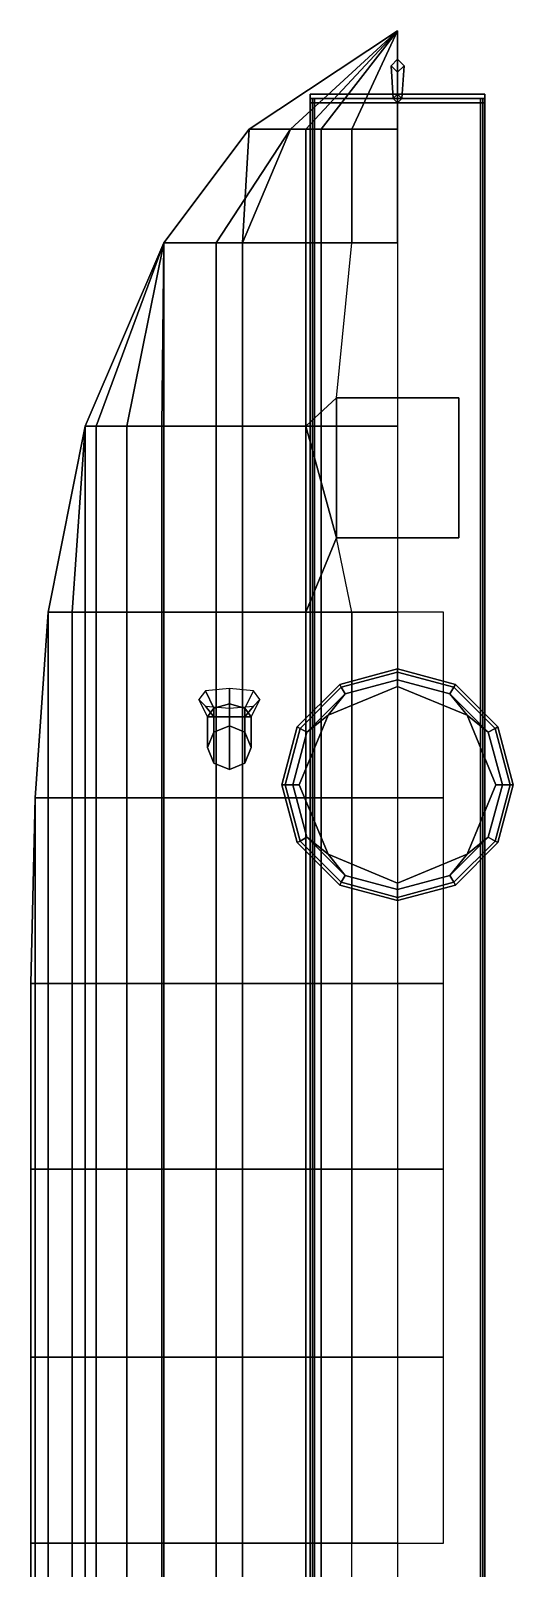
# Model space of a CAD drawing. Extents: x -1.7 to 1.7, y -8.8 to 9.5.
# Drawn here: x -1.68 to 0.53, y 2.49 to 9.53 of the extents above; entities that cross this region are included whole.
import ezdxf

# ---------------------------------------------------------------- set-up
doc = ezdxf.new("R2010")
doc.units = 0
doc.layers.get('0').update_dxf_attribs({"linetype": 'CONTINUOUS'})

msp = doc.modelspace()

# ---------------------------------------------------------------- linework, layer by layer
for points in [[(0, 9.53, 1), (0, 9.53, 0.47), (-0.35, 9.08, 0.47), (-0.68, 9.08, 1)], [(0, 9.53, 0.47), (0, 9.37, -0.16), (0, 9.08, -0.5), (-0.35, 9.08, 0.47)], [(0, 9.4, 1.26), (-0.03, 9.37, 1.26), (-0.02, 9.22, 2.8), (0, 9.24, 2.82)], [(-0.03, 9.37, 1.26), (0, 9.34, 1.26), (0, 9.2, 2.82), (-0.02, 9.22, 2.8)], [(0.03, 9.37, 1.26), (0, 9.4, 1.26), (0, 9.24, 2.82), (0.02, 9.22, 2.8)], [(0, 9.34, 1.26), (0.03, 9.37, 1.26), (0.02, 9.22, 2.8), (0, 9.2, 2.82)], [(-0.4, 9.22, 2.8), (-0.4, 9.24, 2.82), (0.4, 9.24, 2.82), (0.4, 9.22, 2.8)], [(-0.4, 9.24, 2.82), (-0.4, 9.22, 2.84), (0.4, 9.22, 2.84), (0.4, 9.24, 2.82)], [(-0.4, 9.2399, 2.8199), (-0.4, 9.22, 2.8), (-0.4, 9.2, 2.82), (-0.4, 9.22, 2.84)], [(-0.4, 0.6, 2.88), (-0.39, 0.6, 2.89), (-0.39, 9.22, 2.83), (-0.4, 9.22, 2.82)], [(-0.39, 0.6, 2.87), (-0.4, 0.6, 2.88), (-0.4, 9.22, 2.82), (-0.39, 9.22, 2.81)], [(-0.4, 9.22, 2.84), (-0.4, 9.2, 2.82), (0.4, 9.2, 2.82), (0.4, 9.22, 2.84)], [(-0.4, 9.2, 2.82), (-0.4, 9.22, 2.8), (0.4, 9.22, 2.8), (0.4, 9.2, 2.82)], [(-0.39, 0.6, 2.89), (-0.38, 0.6, 2.88), (-0.38, 9.22, 2.82), (-0.39, 9.22, 2.83)], [(-0.38, 0.6, 2.88), (-0.39, 0.6, 2.87), (-0.39, 9.22, 2.81), (-0.38, 9.22, 2.82)], [(0.38, 0.6, 2.88), (0.39, 0.6, 2.89), (0.39, 9.22, 2.83), (0.38, 9.22, 2.82)], [(0.39, 0.6, 2.87), (0.38, 0.6, 2.88), (0.38, 9.22, 2.82), (0.39, 9.22, 2.81)], [(0.39, 0.6, 2.89), (0.4, 0.6, 2.88), (0.4, 9.22, 2.82), (0.39, 9.22, 2.83)], [(0.4, 0.6, 2.88), (0.39, 0.6, 2.87), (0.39, 9.22, 2.81), (0.4, 9.22, 2.82)], [(0.4, 9.24, 2.82), (0.4, 9.22, 2.84), (0.4, 9.2, 2.82), (0.4, 9.22, 2.8)], [(-0.68, 9.08, 1), (-0.68, 9.08, 1), (-0.71, 8.56, 0.54), (-1.07, 8.56, 0.86)], [(-0.68, 9.08, 1), (-0.35, 9.08, 0.47), (-0.35, 8.56, -0.03), (-0.71, 8.56, 0.54)], [(-0.35, 9.08, 0.47), (0, 9.08, -0.5), (0, 8.56, -0.69), (-0.35, 8.56, -0.03)], [(-1.07, 8.56, 0.86), (-1.07, 8.56, 0.86), (-1.07, 7.72, 0.37), (-1.43, 7.72, 0.61)], [(-1.07, 8.56, 0.86), (-0.71, 8.56, 0.54), (-0.71, 7.72, 0.02), (-1.07, 7.72, 0.37)], [(-0.71, 8.56, 0.54), (-0.35, 8.56, -0.03), (-0.35, 7.72, -0.4), (-0.71, 7.72, 0.02)], [(-0.35, 8.56, -0.03), (0, 8.56, -0.69), (0, 7.72, -0.76), (-0.35, 7.72, -0.4)], [(0.28, 7.21, 1.32), (0.28, 7.85, 1.32), (-0.28, 7.85, 1.32), (-0.28, 7.21, 1.32)], [(0.28, 7.85, 1.32), (0.28, 7.85, 1.26), (-0.28, 7.85, 1.26), (-0.28, 7.85, 1.32)], [(-0.28, 7.85, 1.32), (-0.28, 7.85, 1.26), (-0.28, 7.21, 1.26), (-0.28, 7.21, 1.32)], [(0.28, 7.21, 1.26), (0.28, 7.85, 1.26), (0.28, 7.85, 1.32), (0.28, 7.21, 1.32)], [(-1.43, 7.72, 0.61), (-1.43, 7.72, 0.61), (-1.43, 6.87, 0.23), (-1.6, 6.87, 0.31)], [(-1.43, 7.72, 0.61), (-1.07, 7.72, 0.37), (-1.07, 6.87, 0.04), (-1.43, 6.87, 0.23)], [(-1.07, 7.72, 0.37), (-0.71, 7.72, 0.02), (-0.71, 6.87, -0.25), (-1.07, 6.87, 0.04)], [(-0.71, 7.72, 0.02), (-0.35, 7.72, -0.4), (-0.35, 6.87, -0.56), (-0.71, 6.87, -0.25)], [(-0.35, 7.72, -0.4), (0, 7.72, -0.76), (0, 6.87, -0.76), (-0.35, 6.87, -0.56)], [(-0.28, 7.21, 1.32), (-0.28, 7.21, 1.26), (0.28, 7.21, 1.26), (0.28, 7.21, 1.32)], [(-1.6, 6.87, 0.31), (-1.43, 6.87, 0.23), (-1.43, 6.02, -0.02), (-1.66, 6.02, 0.08)], [(-1.43, 6.87, 0.23), (-1.07, 6.87, 0.04), (-1.07, 6.02, -0.18), (-1.43, 6.02, -0.02)], [(-1.07, 6.87, 0.04), (-0.71, 6.87, -0.25), (-0.71, 6.02, -0.4), (-1.07, 6.02, -0.18)], [(-0.71, 6.87, -0.25), (-0.35, 6.87, -0.56), (-0.35, 6.02, -0.61), (-0.71, 6.02, -0.4)], [(-0.35, 6.87, -0.56), (0, 6.87, -0.76), (0, 6.02, -0.76), (-0.35, 6.02, -0.61)], [(0, 6.56, 1.46), (-0.24, 6.4957, 1.46), (-0.3182, 6.3982, 1.46), (0, 6.53, 1.46)], [(-0.265, 6.539, 1.41), (-0.2577, 6.5263, 1.4454), (0, 6.5954, 1.4454), (0, 6.61, 1.41)], [(-0.2577, 6.5263, 1.3746), (-0.265, 6.539, 1.41), (0, 6.61, 1.41), (0, 6.5954, 1.3746)], [(-0.2577, 6.5263, 1.4454), (-0.24, 6.4957, 1.46), (0, 6.56, 1.46), (0, 6.5954, 1.4454)], [(-0.24, 6.4957, 1.36), (-0.2577, 6.5263, 1.3746), (0, 6.5954, 1.3746), (0, 6.56, 1.36)], [(0, 6.56, 1.28), (-0.24, 6.4957, 1.24), (-0.24, 6.4957, 1.36), (0, 6.56, 1.36)], [(0, 6.61, 1.41), (0, 6.5954, 1.4454), (0.2577, 6.5263, 1.4454), (0.265, 6.539, 1.41)], [(0, 6.5954, 1.3746), (0, 6.61, 1.41), (0.265, 6.539, 1.41), (0.2577, 6.5263, 1.3746)], [(0, 6.5954, 1.4454), (0, 6.56, 1.46), (0.24, 6.4957, 1.46), (0.2577, 6.5263, 1.4454)], [(0, 6.56, 1.36), (0, 6.5954, 1.3746), (0.2577, 6.5263, 1.3746), (0.24, 6.4957, 1.36)], [(0.24, 6.4957, 1.24), (0, 6.56, 1.28), (0, 6.56, 1.36), (0.24, 6.4957, 1.36)], [(0, 6.56, 1.46), (0, 6.53, 1.46), (0.3182, 6.3982, 1.46), (0.24, 6.4957, 1.46)], [(-0.88, 6.51, 1.8907), (-0.91, 6.47, 1.7), (-0.87, 6.39, 1.7), (-0.8407, 6.43, 1.8907)], [(-0.77, 6.52, 1.92), (-0.88, 6.51, 1.8907), (-0.8407, 6.43, 1.8907), (-0.77, 6.45, 1.92)], [(-0.66, 6.51, 1.8907), (-0.77, 6.52, 1.92), (-0.77, 6.45, 1.92), (-0.6993, 6.43, 1.8907)], [(-0.63, 6.47, 1.7), (-0.66, 6.51, 1.8907), (-0.6993, 6.43, 1.8907), (-0.67, 6.39, 1.7)], [(-0.459, 6.345, 1.41), (-0.4463, 6.3377, 1.4454), (-0.2577, 6.5263, 1.4454), (-0.265, 6.539, 1.41)], [(-0.4463, 6.3377, 1.3746), (-0.459, 6.345, 1.41), (-0.265, 6.539, 1.41), (-0.2577, 6.5263, 1.3746)], [(-0.4463, 6.3377, 1.4454), (-0.4157, 6.32, 1.46), (-0.24, 6.4957, 1.46), (-0.2577, 6.5263, 1.4454)], [(-0.4157, 6.32, 1.36), (-0.4463, 6.3377, 1.3746), (-0.2577, 6.5263, 1.3746), (-0.24, 6.4957, 1.36)], [(-0.24, 6.4957, 1.24), (-0.4157, 6.32, 1.21), (-0.4157, 6.32, 1.36), (-0.24, 6.4957, 1.36)], [(-0.4157, 6.32, 1.46), (-0.3182, 6.3982, 1.46), (-0.3182, 6.3982, 1.46), (-0.24, 6.4957, 1.46)], [(0, 6.53, 1.46), (-0.3182, 6.3982, 1.46), (-0.3182, 6.3982, 1.53), (0, 6.53, 1.53)], [(0.3182, 6.3982, 1.46), (0, 6.53, 1.46), (0, 6.53, 1.53), (0.3182, 6.3982, 1.53)], [(0.2577, 6.5263, 1.4454), (0.24, 6.4957, 1.46), (0.4157, 6.32, 1.46), (0.4463, 6.3377, 1.4454)], [(0.24, 6.4957, 1.36), (0.2577, 6.5263, 1.3746), (0.4463, 6.3377, 1.3746), (0.4157, 6.32, 1.36)], [(0.4157, 6.32, 1.21), (0.24, 6.4957, 1.24), (0.24, 6.4957, 1.36), (0.4157, 6.32, 1.36)], [(0.24, 6.4957, 1.46), (0.3182, 6.3982, 1.46), (0.3182, 6.3982, 1.46), (0.4157, 6.32, 1.46)], [(0.265, 6.539, 1.41), (0.2577, 6.5263, 1.4454), (0.4463, 6.3377, 1.4454), (0.459, 6.345, 1.41)], [(0.2577, 6.5263, 1.3746), (0.265, 6.539, 1.41), (0.459, 6.345, 1.41), (0.4463, 6.3377, 1.3746)], [(-0.91, 6.47, 1.7), (-0.88, 6.44, 1.5393), (-0.8407, 6.39, 1.5393), (-0.87, 6.39, 1.7)], [(-0.88, 6.44, 1.5393), (-0.77, 6.43, 1.51), (-0.77, 6.39, 1.51), (-0.8407, 6.39, 1.5393)], [(-0.8407, 6.43, 1.8907), (-0.87, 6.39, 1.7), (-0.87, 6.25, 1.63), (-0.8407, 6.1793, 1.7)], [(-0.77, 6.45, 1.92), (-0.8407, 6.43, 1.8907), (-0.8407, 6.1793, 1.7), (-0.77, 6.15, 1.72)], [(-0.6993, 6.43, 1.8907), (-0.77, 6.45, 1.92), (-0.77, 6.15, 1.72), (-0.6993, 6.1793, 1.7)], [(-0.77, 6.43, 1.51), (-0.66, 6.44, 1.5393), (-0.6993, 6.39, 1.5393), (-0.77, 6.39, 1.51)], [(-0.66, 6.44, 1.5393), (-0.63, 6.47, 1.7), (-0.67, 6.39, 1.7), (-0.6993, 6.39, 1.5393)], [(-0.67, 6.39, 1.7), (-0.6993, 6.43, 1.8907), (-0.6993, 6.1793, 1.7), (-0.67, 6.25, 1.63)], [(-0.87, 6.39, 1.7), (-0.8407, 6.39, 1.5393), (-0.8407, 6.3207, 1.53), (-0.87, 6.25, 1.63)], [(-0.8407, 6.39, 1.5393), (-0.77, 6.39, 1.51), (-0.77, 6.35, 1.48), (-0.8407, 6.3207, 1.53)], [(-0.77, 6.35, 0.98), (-0.8407, 6.3207, 0.98), (-0.8407, 6.3207, 1.53), (-0.77, 6.35, 1.48)], [(-0.77, 6.39, 1.51), (-0.6993, 6.39, 1.5393), (-0.6993, 6.3207, 1.53), (-0.77, 6.35, 1.48)], [(-0.6993, 6.3207, 0.98), (-0.77, 6.35, 0.98), (-0.77, 6.35, 1.48), (-0.6993, 6.3207, 1.53)], [(-0.6993, 6.39, 1.5393), (-0.67, 6.39, 1.7), (-0.67, 6.25, 1.63), (-0.6993, 6.3207, 1.53)], [(-0.53, 6.08, 1.41), (-0.5154, 6.08, 1.4454), (-0.4463, 6.3377, 1.4454), (-0.459, 6.345, 1.41)], [(-0.5154, 6.08, 1.3746), (-0.53, 6.08, 1.41), (-0.459, 6.345, 1.41), (-0.4463, 6.3377, 1.3746)], [(-0.5154, 6.08, 1.4454), (-0.48, 6.08, 1.46), (-0.4157, 6.32, 1.46), (-0.4463, 6.3377, 1.4454)], [(-0.48, 6.08, 1.36), (-0.5154, 6.08, 1.3746), (-0.4463, 6.3377, 1.3746), (-0.4157, 6.32, 1.36)], [(-0.48, 6.08, 1.46), (-0.45, 6.08, 1.46), (-0.3182, 6.3982, 1.46), (-0.4157, 6.32, 1.46)], [(-0.3182, 6.3982, 1.46), (-0.45, 6.08, 1.46), (-0.45, 6.08, 1.53), (-0.3182, 6.3982, 1.53)], [(0.45, 6.08, 1.46), (0.3182, 6.3982, 1.46), (0.3182, 6.3982, 1.53), (0.45, 6.08, 1.53)], [(0.48, 6.08, 1.46), (0.4157, 6.32, 1.46), (0.3182, 6.3982, 1.46), (0.45, 6.08, 1.46)], [(0.4463, 6.3377, 1.4454), (0.4157, 6.32, 1.46), (0.48, 6.08, 1.46), (0.5154, 6.08, 1.4454)], [(0.4157, 6.32, 1.36), (0.4463, 6.3377, 1.3746), (0.5154, 6.08, 1.3746), (0.48, 6.08, 1.36)], [(0.459, 6.345, 1.41), (0.4463, 6.3377, 1.4454), (0.5154, 6.08, 1.4454), (0.53, 6.08, 1.41)], [(0.4463, 6.3377, 1.3746), (0.459, 6.345, 1.41), (0.53, 6.08, 1.41), (0.5154, 6.08, 1.3746)], [(-0.8407, 6.3207, 0.98), (-0.87, 6.25, 0.98), (-0.87, 6.25, 1.63), (-0.8407, 6.3207, 1.53)], [(-0.67, 6.25, 0.98), (-0.6993, 6.3207, 0.98), (-0.6993, 6.3207, 1.53), (-0.67, 6.25, 1.63)], [(-0.4157, 6.32, 1.21), (-0.48, 6.08, 1.2), (-0.48, 6.08, 1.36), (-0.4157, 6.32, 1.36)], [(0.48, 6.08, 1.2), (0.4157, 6.32, 1.21), (0.4157, 6.32, 1.36), (0.48, 6.08, 1.36)], [(-0.87, 6.25, 0.98), (-0.8407, 6.1793, 0.98), (-0.8407, 6.1793, 1.7), (-0.87, 6.25, 1.63)], [(-0.6993, 6.1793, 0.98), (-0.67, 6.25, 0.98), (-0.67, 6.25, 1.63), (-0.6993, 6.1793, 1.7)], [(-0.8407, 6.1793, 0.98), (-0.77, 6.15, 0.98), (-0.77, 6.15, 1.72), (-0.8407, 6.1793, 1.7)], [(-0.77, 6.15, 0.98), (-0.6993, 6.1793, 0.98), (-0.6993, 6.1793, 1.7), (-0.77, 6.15, 1.72)], [(-0.459, 5.815, 1.41), (-0.4463, 5.8223, 1.4454), (-0.5154, 6.08, 1.4454), (-0.53, 6.08, 1.41)], [(-0.4463, 5.8223, 1.3746), (-0.459, 5.815, 1.41), (-0.53, 6.08, 1.41), (-0.5154, 6.08, 1.3746)], [(-0.4463, 5.8223, 1.4454), (-0.4157, 5.84, 1.46), (-0.48, 6.08, 1.46), (-0.5154, 6.08, 1.4454)], [(-0.4157, 5.84, 1.36), (-0.4463, 5.8223, 1.3746), (-0.5154, 6.08, 1.3746), (-0.48, 6.08, 1.36)], [(-0.48, 6.08, 1.2), (-0.4157, 5.84, 1.22), (-0.4157, 5.84, 1.36), (-0.48, 6.08, 1.36)], [(-0.48, 6.08, 1.46), (-0.4157, 5.84, 1.46), (-0.3182, 5.7618, 1.46), (-0.45, 6.08, 1.46)], [(-0.45, 6.08, 1.46), (-0.3182, 5.7618, 1.46), (-0.3182, 5.7618, 1.53), (-0.45, 6.08, 1.53)], [(0.3182, 5.7618, 1.46), (0.45, 6.08, 1.46), (0.45, 6.08, 1.53), (0.3182, 5.7618, 1.53)], [(0.48, 6.08, 1.46), (0.45, 6.08, 1.46), (0.3182, 5.7618, 1.46), (0.4157, 5.84, 1.46)], [(0.5154, 6.08, 1.4454), (0.48, 6.08, 1.46), (0.4157, 5.84, 1.46), (0.4463, 5.8223, 1.4454)], [(0.48, 6.08, 1.36), (0.5154, 6.08, 1.3746), (0.4463, 5.8223, 1.3746), (0.4157, 5.84, 1.36)], [(0.4157, 5.84, 1.22), (0.48, 6.08, 1.2), (0.48, 6.08, 1.36), (0.4157, 5.84, 1.36)], [(0.53, 6.08, 1.41), (0.5154, 6.08, 1.4454), (0.4463, 5.8223, 1.4454), (0.459, 5.815, 1.41)], [(0.5154, 6.08, 1.3746), (0.53, 6.08, 1.41), (0.459, 5.815, 1.41), (0.4463, 5.8223, 1.3746)], [(-1.66, 6.02, 0.08), (-1.43, 6.02, -0.02), (-1.43, 5.17, -0.19), (-1.68, 5.17, -0.15)], [(-1.66, 6.02, 0.08), (-1.66, 6.02, 0.08), (-1.68, 5.17, -0.15), (-1.68, 5.17, -0.07)], [(-1.43, 6.02, -0.02), (-1.07, 6.02, -0.18), (-1.07, 5.17, -0.31), (-1.43, 5.17, -0.19)], [(-1.07, 6.02, -0.18), (-0.71, 6.02, -0.4), (-0.71, 5.17, -0.49), (-1.07, 5.17, -0.31)], [(-0.71, 6.02, -0.4), (-0.35, 6.02, -0.61), (-0.35, 5.17, -0.66), (-0.71, 5.17, -0.49)], [(-0.35, 6.02, -0.61), (0, 6.02, -0.76), (0, 5.17, -0.76), (-0.35, 5.17, -0.66)], [(-0.2577, 5.6337, 1.4454), (-0.24, 5.6643, 1.46), (-0.4157, 5.84, 1.46), (-0.4463, 5.8223, 1.4454)], [(-0.24, 5.6643, 1.36), (-0.2577, 5.6337, 1.3746), (-0.4463, 5.8223, 1.3746), (-0.4157, 5.84, 1.36)], [(-0.4157, 5.84, 1.22), (-0.24, 5.6643, 1.28), (-0.24, 5.6643, 1.36), (-0.4157, 5.84, 1.36)], [(-0.24, 5.6643, 1.46), (-0.3182, 5.7618, 1.46), (-0.3182, 5.7618, 1.46), (-0.4157, 5.84, 1.46)], [(0.4463, 5.8223, 1.4454), (0.4157, 5.84, 1.46), (0.24, 5.6643, 1.46), (0.2577, 5.6337, 1.4454)], [(0.4157, 5.84, 1.36), (0.4463, 5.8223, 1.3746), (0.2577, 5.6337, 1.3746), (0.24, 5.6643, 1.36)], [(0.24, 5.6643, 1.28), (0.4157, 5.84, 1.22), (0.4157, 5.84, 1.36), (0.24, 5.6643, 1.36)], [(0.4157, 5.84, 1.46), (0.3182, 5.7618, 1.46), (0.3182, 5.7618, 1.46), (0.24, 5.6643, 1.46)], [(-0.265, 5.621, 1.41), (-0.2577, 5.6337, 1.4454), (-0.4463, 5.8223, 1.4454), (-0.459, 5.815, 1.41)], [(-0.2577, 5.6337, 1.3746), (-0.265, 5.621, 1.41), (-0.459, 5.815, 1.41), (-0.4463, 5.8223, 1.3746)], [(0.459, 5.815, 1.41), (0.4463, 5.8223, 1.4454), (0.2577, 5.6337, 1.4454), (0.265, 5.621, 1.41)], [(0.4463, 5.8223, 1.3746), (0.459, 5.815, 1.41), (0.265, 5.621, 1.41), (0.2577, 5.6337, 1.3746)], [(-0.3182, 5.7618, 1.46), (0, 5.63, 1.46), (0, 5.63, 1.53), (-0.3182, 5.7618, 1.53)], [(0, 5.6, 1.46), (0, 5.63, 1.46), (-0.3182, 5.7618, 1.46), (-0.24, 5.6643, 1.46)], [(0, 5.63, 1.46), (0.3182, 5.7618, 1.46), (0.3182, 5.7618, 1.53), (0, 5.63, 1.53)], [(0, 5.6, 1.46), (0.24, 5.6643, 1.46), (0.3182, 5.7618, 1.46), (0, 5.63, 1.46)], [(0, 5.55, 1.41), (0, 5.5646, 1.4454), (-0.2577, 5.6337, 1.4454), (-0.265, 5.621, 1.41)], [(0, 5.5646, 1.3746), (0, 5.55, 1.41), (-0.265, 5.621, 1.41), (-0.2577, 5.6337, 1.3746)], [(0, 5.5646, 1.4454), (0, 5.6, 1.46), (-0.24, 5.6643, 1.46), (-0.2577, 5.6337, 1.4454)], [(0, 5.6, 1.36), (0, 5.5646, 1.3746), (-0.2577, 5.6337, 1.3746), (-0.24, 5.6643, 1.36)], [(-0.24, 5.6643, 1.28), (0, 5.6, 1.31), (0, 5.6, 1.36), (-0.24, 5.6643, 1.36)], [(0.2577, 5.6337, 1.4454), (0.24, 5.6643, 1.46), (0, 5.6, 1.46), (0, 5.5646, 1.4454)], [(0.24, 5.6643, 1.36), (0.2577, 5.6337, 1.3746), (0, 5.5646, 1.3746), (0, 5.6, 1.36)], [(0, 5.6, 1.31), (0.24, 5.6643, 1.28), (0.24, 5.6643, 1.36), (0, 5.6, 1.36)], [(0.265, 5.621, 1.41), (0.2577, 5.6337, 1.4454), (0, 5.5646, 1.4454), (0, 5.55, 1.41)], [(0.2577, 5.6337, 1.3746), (0.265, 5.621, 1.41), (0, 5.55, 1.41), (0, 5.5646, 1.3746)], [(-1.68, 5.17, -0.15), (-1.43, 5.17, -0.19), (-1.43, 4.32, -0.32), (-1.68, 4.32, -0.27)], [(-1.68, 5.17, -0.07), (-1.68, 5.17, -0.15), (-1.68, 4.32, -0.27), (-1.68, 4.32, -0.07)], [(-1.43, 5.17, -0.19), (-1.07, 5.17, -0.31), (-1.07, 4.32, -0.42), (-1.43, 4.32, -0.32)], [(-1.07, 5.17, -0.31), (-0.71, 5.17, -0.49), (-0.71, 4.32, -0.55), (-1.07, 4.32, -0.42)], [(-0.71, 5.17, -0.49), (-0.35, 5.17, -0.66), (-0.35, 4.32, -0.68), (-0.71, 4.32, -0.55)], [(-0.35, 5.17, -0.66), (0, 5.17, -0.76), (0, 4.32, -0.76), (-0.35, 4.32, -0.68)], [(-1.68, 4.32, -0.07), (-1.68, 4.32, -0.27), (-1.68, 3.46, -0.38), (-1.68, 3.46, -0.07)], [(-1.68, 4.32, -0.27), (-1.43, 4.32, -0.32), (-1.43, 3.46, -0.41), (-1.68, 3.46, -0.38)], [(-1.43, 4.32, -0.32), (-1.07, 4.32, -0.42), (-1.07, 3.46, -0.49), (-1.43, 3.46, -0.41)], [(-1.07, 4.32, -0.42), (-0.71, 4.32, -0.55), (-0.71, 3.46, -0.6), (-1.07, 3.46, -0.49)], [(-0.71, 4.32, -0.55), (-0.35, 4.32, -0.68), (-0.35, 3.46, -0.7), (-0.71, 3.46, -0.6)], [(-0.35, 4.32, -0.68), (0, 4.32, -0.76), (0, 3.46, -0.76), (-0.35, 3.46, -0.7)], [(-1.68, 3.46, -0.07), (-1.68, 3.46, -0.38), (-1.68, 2.61, -0.45), (-1.68, 2.61, -0.07)], [(-1.68, 3.46, -0.38), (-1.43, 3.46, -0.41), (-1.43, 2.61, -0.47), (-1.68, 2.61, -0.45)], [(-1.43, 3.46, -0.41), (-1.07, 3.46, -0.49), (-1.07, 2.61, -0.54), (-1.43, 2.61, -0.47)], [(-1.07, 3.46, -0.49), (-0.71, 3.46, -0.6), (-0.71, 2.61, -0.62), (-1.07, 2.61, -0.54)], [(-0.71, 3.46, -0.6), (-0.35, 3.46, -0.7), (-0.35, 2.61, -0.71), (-0.71, 2.61, -0.62)], [(-0.35, 3.46, -0.7), (0, 3.46, -0.76), (0, 2.61, -0.76), (-0.35, 2.61, -0.71)], [(-1.68, 2.61, -0.07), (-1.68, 2.61, -0.45), (-1.68, 1.99, -0.51), (-1.68, 1.99, -0.07)], [(-1.68, 2.61, -0.45), (-1.43, 2.61, -0.47), (-1.43, 1.99, -0.53), (-1.68, 1.99, -0.51)], [(-1.43, 2.61, -0.47), (-1.07, 2.61, -0.54), (-1.07, 1.99, -0.58), (-1.43, 1.99, -0.53)], [(-1.07, 2.61, -0.54), (-0.71, 2.61, -0.62), (-0.71, 1.99, -0.65), (-1.07, 1.99, -0.58)], [(-0.71, 2.61, -0.62), (-0.35, 2.61, -0.71), (-0.35, 1.99, -0.72), (-0.71, 1.99, -0.65)], [(-0.35, 2.61, -0.71), (0, 2.61, -0.76), (0, 1.99, -0.76), (-0.35, 1.99, -0.72)]]:
    msp.add_3dface(points)
at = {"color": 3}
for points in [[(0, 9.53, 1.21), (0, 9.53, 1), (-0.68, 9.08, 1), (-0.49, 9.08, 1.21)], [(0, 9.53, 1.23), (0, 9.53, 1.21), (-0.49, 9.08, 1.21), (-0.42, 9.08, 1.23)], [(0, 9.53, 1.26), (0, 9.53, 1.26), (-0.42, 9.08, 1.23), (-0.21, 9.08, 1.26)], [(0, 9.53, 1.23), (0, 9.53, 1.23), (-0.42, 9.08, 1.23), (0, 9.53, 1.26)], [(0, 9.53, 1.26), (0, 9.53, 1.26), (-0.21, 9.08, 1.26), (0, 9.08, 1.26)], [(-0.49, 9.08, 1.21), (-0.68, 9.08, 1), (-1.07, 8.56, 0.86), (-0.83, 8.56, 1.12)], [(-0.49, 9.08, 1.21), (-0.49, 9.08, 1.21), (-0.83, 8.56, 1.12), (-0.71, 8.56, 1.17)], [(-0.42, 9.08, 1.23), (-0.49, 9.08, 1.21), (-0.71, 8.56, 1.17), (-0.42, 8.56, 1.23)], [(-0.21, 9.08, 1.26), (-0.42, 9.08, 1.23), (-0.42, 8.56, 1.23), (-0.21, 8.56, 1.26)], [(0, 9.08, 1.26), (-0.21, 9.08, 1.26), (-0.21, 8.56, 1.26), (0, 8.56, 1.26)], [(-1.07, 8.56, 0.86), (-1.07, 8.56, 0.86), (-1.43, 7.72, 0.61), (-1.38, 7.72, 0.69)], [(-1.07, 8.56, 0.86), (-1.07, 8.56, 0.86), (-1.38, 7.72, 0.69), (-1.24, 7.72, 0.84)], [(-1.07, 8.56, 0.86), (-1.07, 8.56, 0.86), (-1.24, 7.72, 0.84), (-1.08, 7.72, 0.97)], [(-0.83, 8.56, 1.12), (-1.07, 8.56, 0.86), (-1.08, 7.72, 0.97), (-0.83, 7.72, 1.12)], [(-0.71, 8.56, 1.17), (-0.83, 8.56, 1.12), (-0.83, 7.72, 1.12), (-0.71, 7.72, 1.17)], [(-0.42, 8.56, 1.23), (-0.71, 8.56, 1.17), (-0.71, 7.72, 1.17), (-0.42, 7.72, 1.23)], [(-0.21, 8.56, 1.26), (-0.42, 8.56, 1.23), (-0.42, 7.72, 1.23), (-0.28, 7.85, 1.26)], [(-0.28, 7.85, 1.26), (-0.28, 7.85, 1.26), (-0.42, 7.72, 1.23), (-0.28, 7.21, 1.26)], [(-1.43, 7.72, 0.61), (-1.43, 7.72, 0.61), (-1.6, 6.87, 0.31), (-1.49, 6.87, 0.57)], [(-1.38, 7.72, 0.69), (-1.43, 7.72, 0.61), (-1.49, 6.87, 0.57), (-1.38, 6.87, 0.72)], [(-1.24, 7.72, 0.84), (-1.38, 7.72, 0.69), (-1.38, 6.87, 0.72), (-1.24, 6.87, 0.89)], [(-1.08, 7.72, 0.97), (-1.24, 7.72, 0.84), (-1.24, 6.87, 0.89), (-1.08, 6.87, 1.01)], [(-0.83, 7.72, 1.12), (-1.08, 7.72, 0.97), (-1.08, 6.87, 1.01), (-0.83, 6.87, 1.16)], [(-0.71, 7.72, 1.17), (-0.83, 7.72, 1.12), (-0.83, 6.87, 1.16), (-0.71, 6.87, 1.2)], [(-0.42, 7.72, 1.23), (-0.71, 7.72, 1.17), (-0.71, 6.87, 1.2), (-0.42, 6.87, 1.27)], [(-0.28, 7.21, 1.26), (-0.28, 7.21, 1.26), (-0.42, 7.72, 1.23), (-0.42, 6.87, 1.27)], [(-0.28, 7.21, 1.26), (-0.28, 7.21, 1.26), (-0.42, 6.87, 1.27), (-0.21, 6.87, 1.28)], [(-1.6, 6.87, 0.31), (-1.6, 6.87, 0.31), (-1.66, 6.02, 0.08), (-1.6, 6.02, 0.31)], [(-1.49, 6.87, 0.57), (-1.6, 6.87, 0.31), (-1.6, 6.02, 0.31), (-1.49, 6.02, 0.57)], [(-1.38, 6.87, 0.72), (-1.49, 6.87, 0.57), (-1.49, 6.02, 0.57), (-1.38, 6.02, 0.76)], [(-1.24, 6.87, 0.89), (-1.38, 6.87, 0.72), (-1.38, 6.02, 0.76), (-1.24, 6.02, 0.92)], [(-1.08, 6.87, 1.01), (-1.24, 6.87, 0.89), (-1.24, 6.02, 0.92), (-1.08, 6.02, 1.06)], [(-0.83, 6.87, 1.16), (-1.08, 6.87, 1.01), (-1.08, 6.02, 1.06), (-0.83, 6.02, 1.19)], [(-0.71, 6.87, 1.2), (-0.83, 6.87, 1.16), (-0.83, 6.02, 1.19), (-0.71, 6.02, 1.24)], [(-0.42, 6.87, 1.27), (-0.71, 6.87, 1.2), (-0.71, 6.02, 1.24), (-0.42, 6.02, 1.29)], [(-0.21, 6.87, 1.28), (-0.42, 6.87, 1.27), (-0.42, 6.02, 1.29), (-0.21, 6.02, 1.31)], [(0.21, 6.87, 1.28), (-0.21, 6.87, 1.28), (-0.21, 6.02, 1.31), (0.21, 6.02, 1.31)], [(-1.66, 6.02, 0.08), (-1.66, 6.02, 0.08), (-1.68, 5.17, -0.07), (-1.66, 5.17, 0.08)], [(-1.6, 6.02, 0.31), (-1.66, 6.02, 0.08), (-1.66, 5.17, 0.08), (-1.6, 5.17, 0.31)], [(-1.49, 6.02, 0.57), (-1.6, 6.02, 0.31), (-1.6, 5.17, 0.31), (-1.49, 5.17, 0.57)], [(-1.38, 6.02, 0.76), (-1.49, 6.02, 0.57), (-1.49, 5.17, 0.57), (-1.38, 5.17, 0.76)], [(-1.24, 6.02, 0.92), (-1.38, 6.02, 0.76), (-1.38, 5.17, 0.76), (-1.24, 5.17, 0.92)], [(-1.08, 6.02, 1.06), (-1.24, 6.02, 0.92), (-1.24, 5.17, 0.92), (-1.08, 5.17, 1.06)], [(-0.83, 6.02, 1.19), (-1.08, 6.02, 1.06), (-1.08, 5.17, 1.06), (-0.83, 5.17, 1.19)], [(-0.71, 6.02, 1.24), (-0.83, 6.02, 1.19), (-0.83, 5.17, 1.19), (-0.71, 5.17, 1.24)], [(-0.42, 6.02, 1.29), (-0.71, 6.02, 1.24), (-0.71, 5.17, 1.24), (-0.42, 5.17, 1.29)], [(-0.21, 6.02, 1.31), (-0.42, 6.02, 1.29), (-0.42, 5.17, 1.29), (-0.21, 5.17, 1.31)], [(0.21, 6.02, 1.31), (-0.21, 6.02, 1.31), (-0.21, 5.17, 1.31), (0.21, 5.17, 1.31)], [(-1.66, 5.17, 0.08), (-1.68, 5.17, -0.07), (-1.68, 4.32, -0.07), (-1.66, 4.32, 0.08)], [(-1.6, 5.17, 0.31), (-1.66, 5.17, 0.08), (-1.66, 4.32, 0.08), (-1.6, 4.32, 0.31)], [(-1.49, 5.17, 0.57), (-1.6, 5.17, 0.31), (-1.6, 4.32, 0.31), (-1.49, 4.32, 0.57)], [(-1.38, 5.17, 0.76), (-1.49, 5.17, 0.57), (-1.49, 4.32, 0.57), (-1.38, 4.32, 0.76)], [(-1.24, 5.17, 0.92), (-1.38, 5.17, 0.76), (-1.38, 4.32, 0.76), (-1.24, 4.32, 0.92)], [(-1.08, 5.17, 1.06), (-1.24, 5.17, 0.92), (-1.24, 4.32, 0.92), (-1.08, 4.32, 1.06)], [(-0.83, 5.17, 1.19), (-1.08, 5.17, 1.06), (-1.08, 4.32, 1.06), (-0.83, 4.32, 1.19)], [(-0.71, 5.17, 1.24), (-0.83, 5.17, 1.19), (-0.83, 4.32, 1.19), (-0.71, 4.32, 1.24)], [(-0.42, 5.17, 1.29), (-0.71, 5.17, 1.24), (-0.71, 4.32, 1.24), (-0.42, 4.32, 1.29)], [(-0.21, 5.17, 1.31), (-0.42, 5.17, 1.29), (-0.42, 4.32, 1.29), (-0.21, 4.32, 1.31)], [(0.21, 5.17, 1.31), (-0.21, 5.17, 1.31), (-0.21, 4.32, 1.31), (0.21, 4.32, 1.31)], [(-1.66, 4.32, 0.08), (-1.68, 4.32, -0.07), (-1.68, 3.46, -0.07), (-1.66, 3.46, 0.08)], [(-1.6, 4.32, 0.31), (-1.66, 4.32, 0.08), (-1.66, 3.46, 0.08), (-1.6, 3.46, 0.31)], [(-1.49, 4.32, 0.57), (-1.6, 4.32, 0.31), (-1.6, 3.46, 0.31), (-1.49, 3.46, 0.57)], [(-1.38, 4.32, 0.76), (-1.49, 4.32, 0.57), (-1.49, 3.46, 0.57), (-1.38, 3.46, 0.76)], [(-1.24, 4.32, 0.92), (-1.38, 4.32, 0.76), (-1.38, 3.46, 0.76), (-1.24, 3.46, 0.92)], [(-1.08, 4.32, 1.06), (-1.24, 4.32, 0.92), (-1.24, 3.46, 0.92), (-1.08, 3.46, 1.06)], [(-0.83, 4.32, 1.19), (-1.08, 4.32, 1.06), (-1.08, 3.46, 1.06), (-0.83, 3.46, 1.19)], [(-0.71, 4.32, 1.24), (-0.83, 4.32, 1.19), (-0.83, 3.46, 1.19), (-0.71, 3.46, 1.24)], [(-0.42, 4.32, 1.29), (-0.71, 4.32, 1.24), (-0.71, 3.46, 1.24), (-0.42, 3.46, 1.29)], [(-0.21, 4.32, 1.31), (-0.42, 4.32, 1.29), (-0.42, 3.46, 1.29), (-0.21, 3.46, 1.31)], [(0.21, 4.32, 1.31), (-0.21, 4.32, 1.31), (-0.21, 3.46, 1.31), (0.21, 3.46, 1.31)], [(-1.66, 3.46, 0.08), (-1.68, 3.46, -0.07), (-1.68, 2.61, -0.07), (-1.66, 2.61, 0.08)], [(-1.6, 3.46, 0.31), (-1.66, 3.46, 0.08), (-1.66, 2.61, 0.08), (-1.6, 2.61, 0.31)], [(-1.49, 3.46, 0.57), (-1.6, 3.46, 0.31), (-1.6, 2.61, 0.31), (-1.49, 2.61, 0.57)], [(-1.38, 3.46, 0.76), (-1.49, 3.46, 0.57), (-1.49, 2.61, 0.57), (-1.38, 2.61, 0.76)], [(-1.24, 3.46, 0.92), (-1.38, 3.46, 0.76), (-1.38, 2.61, 0.76), (-1.24, 2.61, 0.92)], [(-1.08, 3.46, 1.06), (-1.24, 3.46, 0.92), (-1.24, 2.61, 0.92), (-1.08, 2.61, 1.06)], [(-0.83, 3.46, 1.19), (-1.08, 3.46, 1.06), (-1.08, 2.61, 1.06), (-0.83, 2.61, 1.19)], [(-0.71, 3.46, 1.24), (-0.83, 3.46, 1.19), (-0.83, 2.61, 1.19), (-0.71, 2.61, 1.24)], [(-0.42, 3.46, 1.29), (-0.71, 3.46, 1.24), (-0.71, 2.61, 1.24), (-0.42, 2.61, 1.29)], [(-0.21, 3.46, 1.31), (-0.42, 3.46, 1.29), (-0.42, 2.61, 1.29), (-0.21, 2.61, 1.31)], [(0.21, 3.46, 1.31), (-0.21, 3.46, 1.31), (-0.21, 2.61, 1.31), (0.21, 2.61, 1.31)], [(-1.66, 2.61, 0.08), (-1.68, 2.61, -0.07), (-1.68, 1.99, -0.07), (-1.66, 1.99, 0.08)], [(-1.6, 2.61, 0.31), (-1.66, 2.61, 0.08), (-1.66, 1.99, 0.08), (-1.6, 1.99, 0.31)], [(-1.49, 2.61, 0.57), (-1.6, 2.61, 0.31), (-1.6, 1.99, 0.31), (-1.49, 1.99, 0.57)], [(-1.38, 2.61, 0.76), (-1.49, 2.61, 0.57), (-1.49, 1.99, 0.57), (-1.38, 1.99, 0.76)], [(-1.24, 2.61, 0.92), (-1.38, 2.61, 0.76), (-1.38, 1.99, 0.76), (-1.24, 1.99, 0.92)], [(-1.08, 2.61, 1.06), (-1.24, 2.61, 0.92), (-1.24, 1.99, 0.92), (-1.08, 1.99, 1.06)], [(-0.83, 2.61, 1.19), (-1.08, 2.61, 1.06), (-1.08, 1.99, 1.06), (-0.83, 1.99, 1.19)], [(-0.71, 2.61, 1.24), (-0.83, 2.61, 1.19), (-0.83, 1.99, 1.19), (-0.71, 1.99, 1.24)], [(-0.42, 2.61, 1.29), (-0.71, 2.61, 1.24), (-0.71, 1.99, 1.24), (-0.42, 1.99, 1.29)], [(-0.21, 2.61, 1.31), (-0.42, 2.61, 1.29), (-0.42, 1.99, 1.29), (-0.21, 1.99, 1.31)]]:
    msp.add_3dface(points, dxfattribs=at)

doc.saveas('drawing.dxf')
